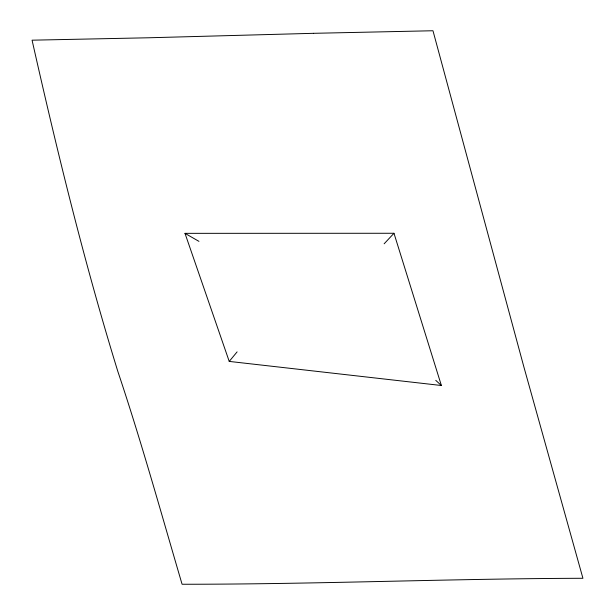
<?xml version="1.0" encoding="UTF-8"?>
<svg xmlns="http://www.w3.org/2000/svg" width="615" height="615" viewBox="0 0 615 615"><rect width="100%" height="100%" fill="white"/><g stroke="black" fill="none" stroke-linecap="round" stroke-linejoin="round"><path stroke-width="0.92" d="M229.226 361.412L441.378 385.505L393.977 233.27L184.992 233.346L229.226 361.412L237.098 351.88M384.144 243.794L393.977 233.27M184.992 233.346L198.953 241.357M435.766 380.354L441.378 385.505M313.404 33.318L148.607 37.776L32.072 40.183C57.157 151.475 84.194 262.374 117.834 371.437C141.419 441.708 161.176 513.156 182.086 584.25C315.733 584.342 449.288 578.638 582.928 578.285L523.88 366.932L432.975 30.75L313.404 33.318"/></g></svg>
